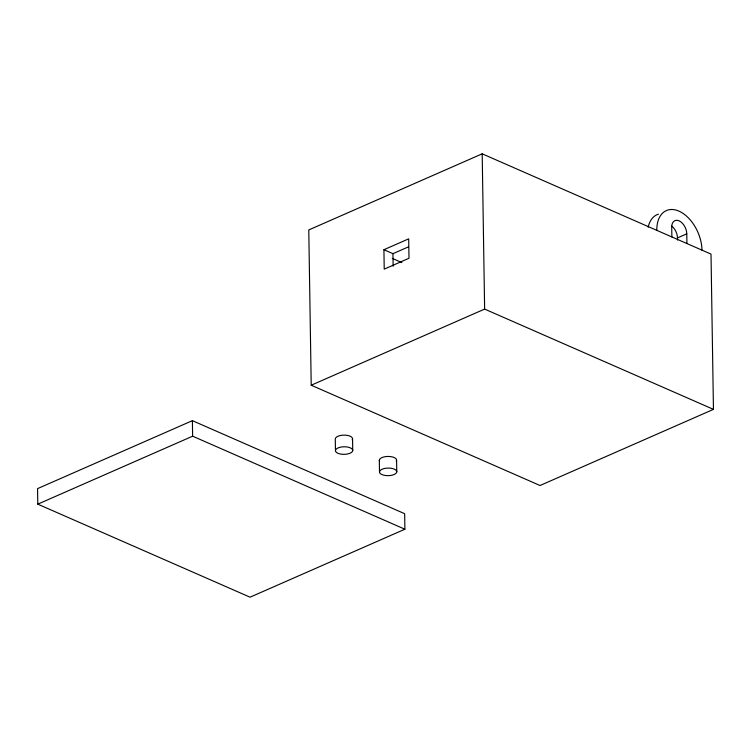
<?xml version="1.0" encoding="UTF-8"?>
<svg xmlns="http://www.w3.org/2000/svg" width="751" height="751" viewBox="0 0 751 751"><rect width="100%" height="100%" fill="white"/><g stroke="black" fill="none" stroke-linecap="round" stroke-linejoin="round"><path stroke-width="1.13" d="M482.189 153.814L308.774 229.937L311.214 385.216L540.035 485.503L713.45 409.37L711.009 254.101L482.189 153.814L484.63 309.083L713.45 409.37M383.921 249.717L408.694 238.846L408.995 258.25L384.221 269.13L383.921 249.717L392.951 253.678L408.431 246.882M192.387 420.663L37.55 488.629L37.794 504.156L250.055 597.186L404.892 529.22L404.648 513.693L192.387 420.663L192.631 436.19L404.892 529.22M37.794 504.156L192.631 436.19M311.214 385.216L484.63 309.083M677.515 240.067L677.477 237.917L686.771 233.833A10.796 6.721 66.3 0 0 679.092 220.832A10.796 6.721 66.3 0 0 671.713 227.234L671.873 236.94M392.266 258.382L401.879 262.597M686.771 233.833L686.921 243.54M396.584 460.166L396.772 471.806A8.636 3.783 -0.9 0 1 383.714 475.176A8.636 3.783 -0.9 0 1 383.921 468.615A8.636 3.783 -0.9 0 1 396.772 471.806M392.951 253.678L393.149 266.239M379.311 460.279L379.499 471.919M352.557 438.856L352.735 450.506A8.636 3.783 -0.9 0 1 339.677 453.867A8.636 3.783 -0.9 0 1 339.884 447.305A8.636 3.783 -0.9 0 1 352.735 450.506M335.462 450.619L335.284 438.969A8.636 3.783 -0.9 0 1 345.169 435.148A8.636 3.783 -0.9 0 1 352.228 439.842M671.76 226.098A10.796 6.721 66.3 0 1 677.477 237.917M648.179 227.224A32.396 20.155 66.3 0 1 658.42 214.157M656.815 230.341A32.396 20.155 66.3 0 1 678.942 211.125A32.396 20.155 66.3 0 1 701.978 250.139M379.574 461.255A8.636 3.783 -0.9 0 1 388.07 456.43A8.636 3.783 -0.9 0 1 396.265 461.142"/></g></svg>
